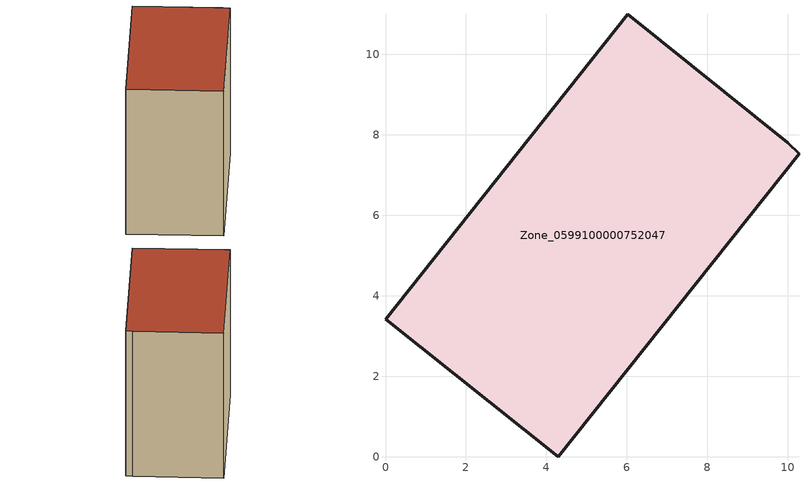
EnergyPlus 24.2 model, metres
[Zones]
Zone_0599100000752047
 floor ground (C_G): 6.02,10.99 9.99,7.81 10.28,7.53 4.29,0 0,3.41 z0.48
 wall outside (C_F): 9.99,7.81 6.02,10.99 0,3.41 4.29,0 10.28,7.53 9.99,7.81 z0.48:9.73
 roof outside (C_R): 10.28,7.53 9.99,7.81 6.02,10.99 0,3.41 4.29,0 z9.73
[BUILDING]
Pand.0599100000752047: North Axis=0; Terrain=City; Loads Convergence Tolerance Value=0.04; Temperature Convergence Tolerance Value=0.4; Solar Distribution=FullExterior; Maximum Number of Warmup Days=25; Minimum Number of Warmup Days=1
[Site:Location]
Rotterdam.The.Hague.AP_ZH_NLD Design_Conditions: Latitude=51.96; Longitude=4.45; Time Zone=1; Elevation=-4.5
[SITE:GROUNDTEMPERATURE:BUILDINGSURFACE]
18, 18, 18, 18, 18, 18, 18, 18, 18, 18, 18, 18
[MATERIAL] Thermal Absorptance=0.9; Solar Absorptance=0.7; Visible Absorptance=0.7
Name | Roughness | Thickness | Conductivity | Density | Specific Heat
G.TI.2006-2014 | MediumSmooth | 0.15 | 0.06 | 540 | 1210
F.TI.2006-2014 | Rough | 0.3 | 0.12 | 1920 | 840
R.TI.2006-2014 | MediumRough | 0.2 | 0.08 | 1500 | 1000
[CONSTRUCTION]
C_G: G.TI.2006-2014
C_F: F.TI.2006-2014
C_R: R.TI.2006-2014
[ZONE]
Zone_0599100000752047: Type=1; Multiplier=1; Ceiling Height=Autocalculate; Volume=Autocalculate; Floor Area=autocalculate; Part of Total Floor Area=Yes
[ZONEINFILTRATION:DESIGNFLOWRATE]
Infil_Zone_0599100000752047: Zone or ZoneList or Space or SpaceList=Zone_0599100000752047; Schedule=AlwaysOn; Design Flow Rate Calculation Method=Flow/Area; Flow Rate per Floor Area=0.0015; Constant Term Coefficient=1; Temperature Term Coefficient=0; Velocity Term Coefficient=0; Velocity Squared Term Coefficient=0
[HVACTEMPLATE:ZONE:IDEALLOADSAIRSYSTEM]
Zone_0599100000752047: Maximum Heating Supply Air Temperature=50; Minimum Cooling Supply Air Temperature=13; Maximum Heating Supply Air Humidity Ratio=0.0156; Minimum Cooling Supply Air Humidity Ratio=0.0077; Heating Limit=NoLimit; Cooling Limit=NoLimit; Dehumidification Control Type=ConstantSensibleHeatRatio; Cooling Sensible Heat Ratio=0.7; Dehumidification Setpoint=60; Humidification Control Type=None; Humidification Setpoint=30; Outdoor Air Method=None; Outdoor Air Flow Rate per Person=0.00944; Outdoor Air Flow Rate per Zone Floor Area=0; Outdoor Air Flow Rate per Zone=0; Demand Controlled Ventilation Type=None; Outdoor Air Economizer Type=NoEconomizer; Heat Recovery Type=None; Sensible Heat Recovery Effectiveness=0.7; Latent Heat Recovery Effectiveness=0.65
[ZONECONTROL:THERMOSTAT]
ThermostatControl_Zone_0599100000752047: Zone or ZoneList=Zone_0599100000752047; Control Type Schedule=DualSetpointControlType; Control 1=Thermostat_Zone_0599100000752047; Temperature Difference Between Cutout And Setpoint=0
[THERMOSTATSETPOINT:DUALSETPOINT]
Thermostat_Zone_0599100000752047: Heating Setpoint Temperature Schedule=HeatingSetpoint_Zone_0599100000752047; Cooling Setpoint Temperature Schedule=CoolingSetpoint_Zone_0599100000752047
[SCHEDULE:COMPACT]
HeatingSetpoint_Zone_0599100000752047: Through: 12/31, For: AllDays, Until: 24:00, 21
CoolingSetpoint_Zone_0599100000752047: Through: 12/31, For: AllDays, Until: 24:00, 24
DualSetpointControlType: Through: 12/31, For: AllDays, Until: 24:00, 4
AlwaysOn: Through: 12/31, For: AllDays, Until: 24:00, 1
